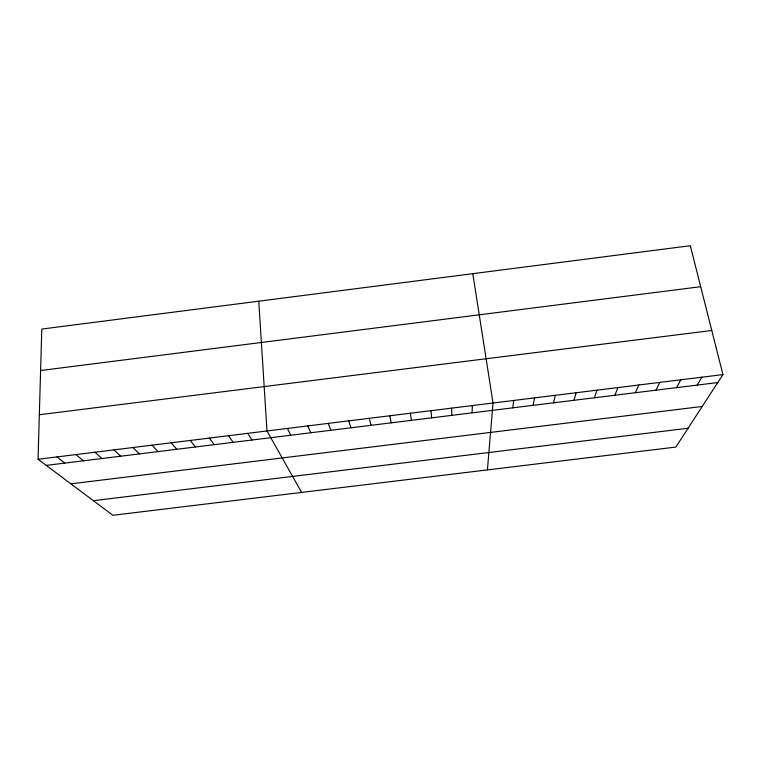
<?xml version="1.0" encoding="UTF-8"?>
<svg xmlns="http://www.w3.org/2000/svg" width="761" height="761" viewBox="0 0 761 761"><rect width="100%" height="100%" fill="white"/><g stroke="black" fill="none" stroke-linecap="round" stroke-linejoin="round"><path stroke-width="1.14" d="M38.05 459.264L41.798 329.075L690.313 245.717L722.95 374.593L675.825 447.078L112.875 515.283L38.05 459.264L722.95 374.593M472.115 412.862L472.324 405.575M487.421 469.908L493.033 403.016L472.8 273.675M512.743 407.848L513.77 400.448M533.109 405.337L534.545 397.879M553.504 402.816L555.349 395.311M573.927 400.296L576.182 392.733M594.379 397.775L597.052 390.155M614.869 395.244L617.951 387.568M635.387 392.714L638.888 384.98M655.934 390.184L659.854 382.393M676.519 387.644L680.857 379.796M697.133 385.104L701.889 377.19M40.609 370.521L700.691 286.697M39.334 414.755L711.782 330.483M46.24 465.39L717.775 382.555M70.878 483.844L702.222 406.469M93.384 500.69L688.058 428.253M56.98 456.923L64.809 463.107M75.929 454.583L83.396 460.805M94.916 452.234L102.022 458.512M113.922 449.884L120.666 456.21M132.956 447.525L139.339 453.908M152.029 445.175L158.031 451.606M171.12 442.816L176.761 449.294M190.231 440.448L195.51 446.983M209.38 438.079L214.288 444.662M228.557 435.711L233.094 442.341M247.763 433.332L251.929 440.02M301.622 492.415L266.987 430.964L258.769 301.185M287.382 428.443L290.778 435.225M307.805 425.913L310.811 432.752M328.257 423.382L330.864 430.279M348.747 420.852L350.954 427.806M369.266 418.312L371.073 425.323M389.813 415.772L391.221 422.84M410.388 413.233L411.397 420.348M431.002 410.683L431.601 417.856M451.644 408.134L451.844 415.354"/></g></svg>
